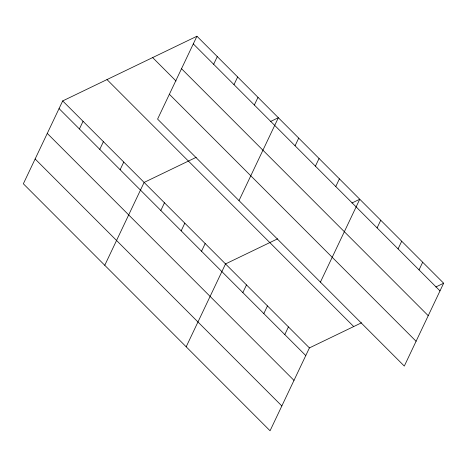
<?xml version="1.0" encoding="UTF-8"?>
<svg xmlns="http://www.w3.org/2000/svg" width="467" height="467" viewBox="0 0 467 467"><rect width="100%" height="100%" fill="white"/><g stroke="black" fill="none" stroke-linecap="round" stroke-linejoin="round"><path stroke-width="0.7" d="M196.94 36.233L157.589 119.091L404.305 366.075L443.65 283.212L196.94 36.233L62.695 100.925L23.35 183.788L270.06 430.767L309.411 347.909L361.534 322.785M79.413 128.962L83.05 121.303M99.763 149.341L103.405 141.676M120.118 169.714L123.755 162.055M104.766 265.291L144.11 182.428L196.233 157.309M213.653 64.271L217.289 56.606M160.823 210.465L164.466 202.806M234.008 84.65L237.645 76.985M181.178 230.844L184.815 223.179M254.357 105.022L258 97.358M201.534 251.217L205.171 243.558M239.005 200.6L278.35 117.737L270.533 121.502M186.181 346.794L225.526 263.931L277.649 238.812M295.068 145.774L298.705 138.115M242.858 292.587L246.494 284.928M315.423 166.153L319.06 158.488M263.826 313.585L267.468 305.92M335.773 186.526L339.416 178.867M284.8 334.576L288.437 326.912M320.42 282.103L359.765 199.24L351.949 203.005M377.103 227.896L380.739 220.231M398.071 248.888L401.708 241.229M419.039 269.879L422.682 262.221M435.834 286.983L443.65 283.212M193.297 43.898L440.013 290.877M181.517 68.713L428.227 315.692M152.639 57.581L176.041 81.013M169.375 94.276L416.085 341.26M106.996 79.577L353.706 326.556M62.695 100.925L309.411 347.909M59.058 108.589L305.768 355.568M47.272 133.404L293.988 380.383M35.136 158.973L281.846 405.951"/></g></svg>
